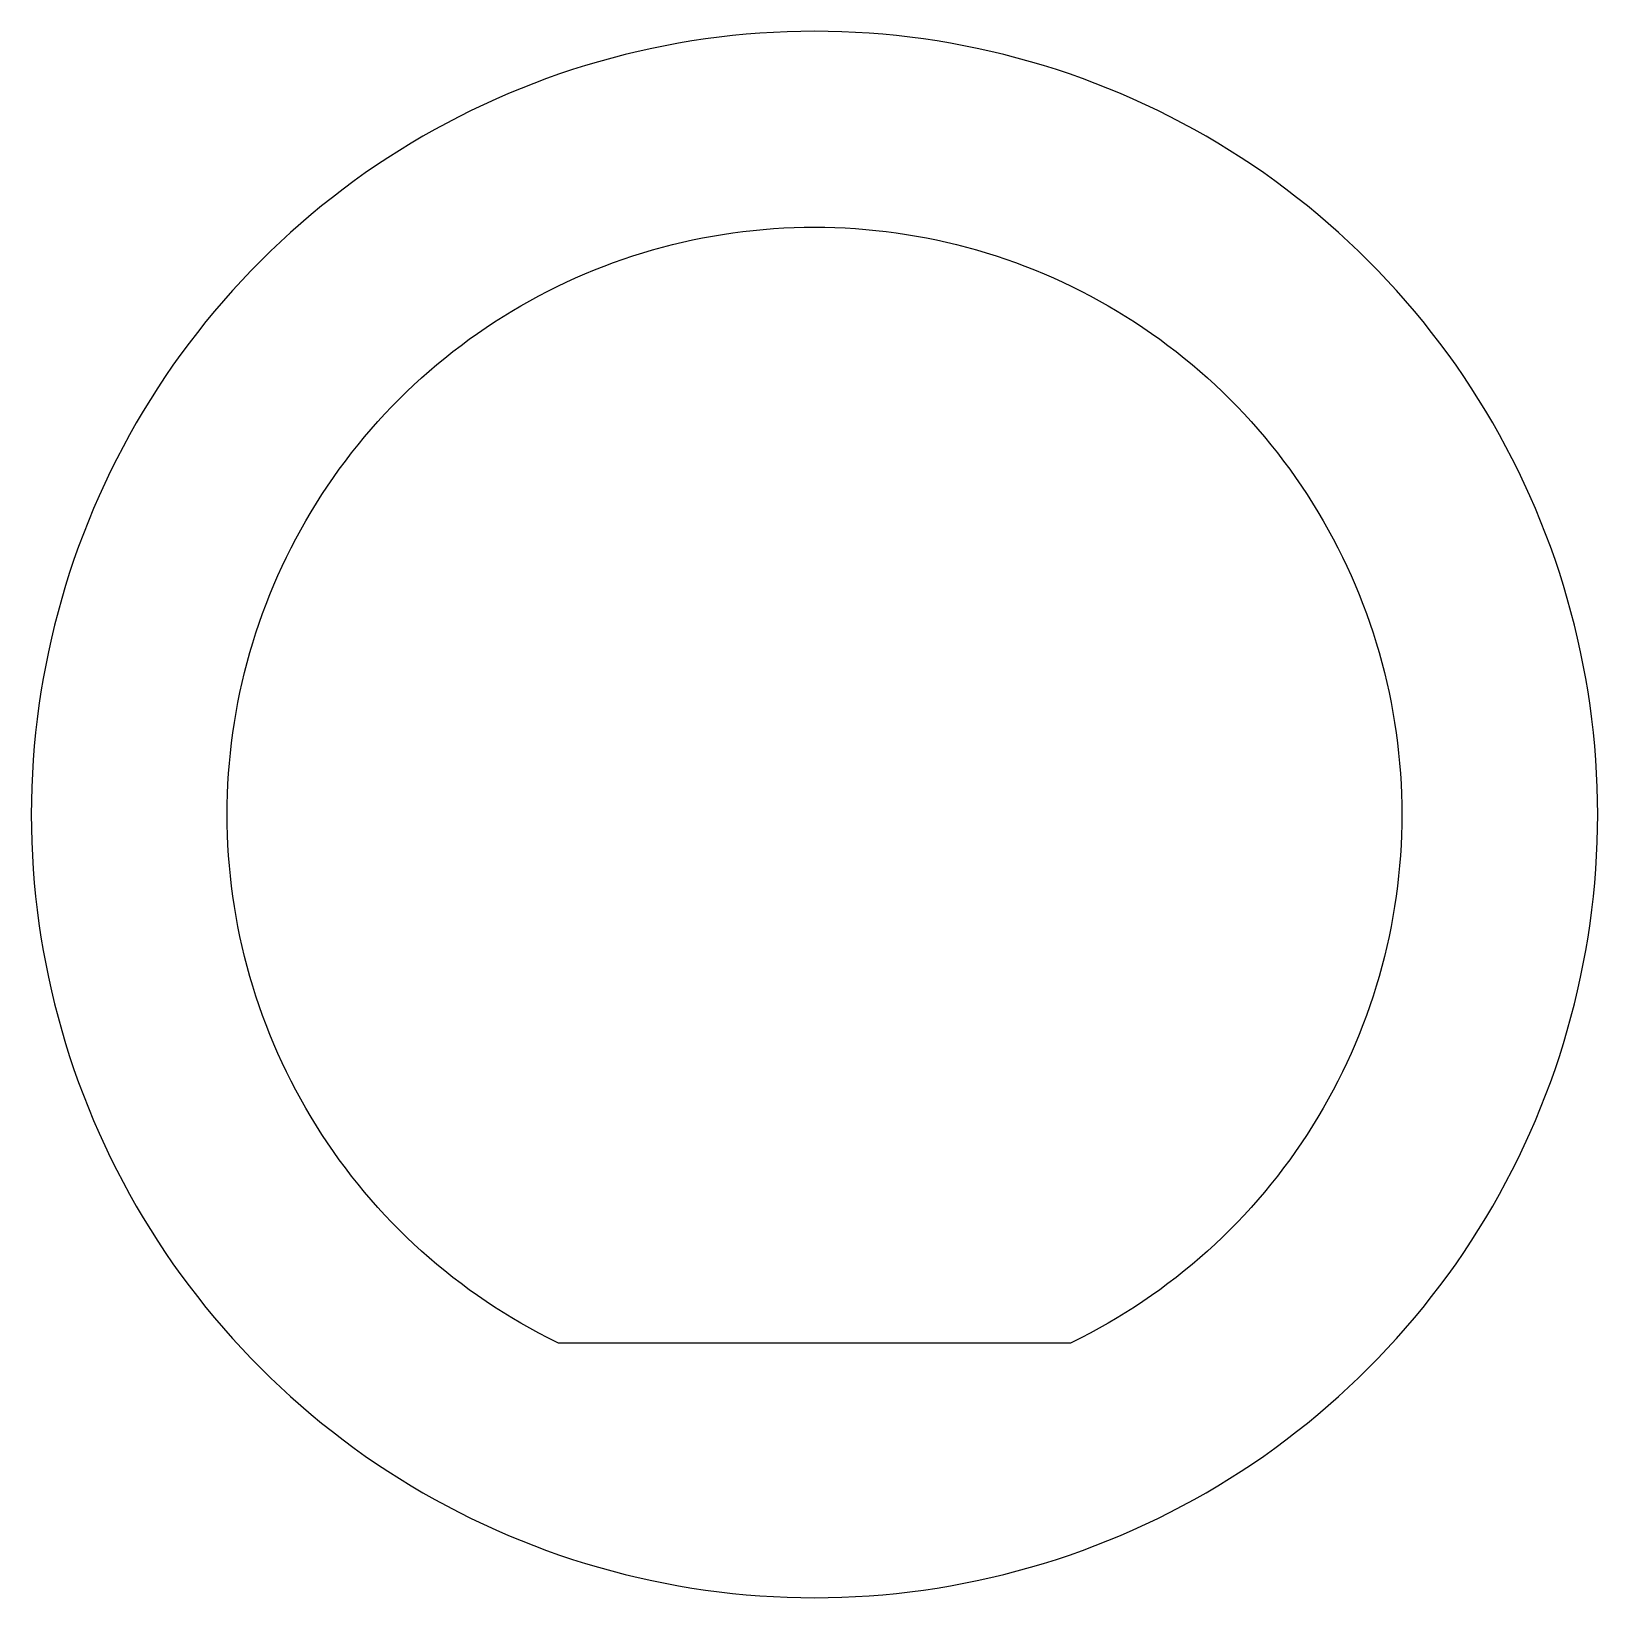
# Model space of a CAD drawing. Header units: metres. Extents: x -4 to 4, y -4 to 4.
import ezdxf

# ---------------------------------------------------------------- set-up
doc = ezdxf.new("R2010")
doc.units = ezdxf.units.M

msp = doc.modelspace()

# ---------------------------------------------------------------- linework, layer by layer
for p, q in [((0, 4), (-0.069809, 3.99939)), ((0.069809, 3.99939), (0, 4)), ((-0.763229, 3.9265), (-0.831635, 3.91258)), ((-0.69458, 3.93922), (-0.763229, 3.9265)), ((-0.625732, 3.95074), (-0.69458, 3.93922)), ((-0.556686, 3.96106), (-0.625732, 3.95074)), ((-0.487473, 3.97018), (-0.556686, 3.96106)), ((-0.418106, 3.97807), (-0.487473, 3.97018)), ((-0.348618, 3.98477), (-0.418106, 3.97807)), ((-0.279022, 3.99025), (-0.348618, 3.98477)), ((-0.209335, 3.99451), (-0.279022, 3.99025)), ((-0.139587, 3.99756), (-0.209335, 3.99451)), ((-0.069809, 3.99939), (-0.139587, 3.99756)), ((0.139587, 3.99756), (0.069809, 3.99939)), ((0.209335, 3.99451), (0.139587, 3.99756)), ((0.279022, 3.99025), (0.209335, 3.99451)), ((0.348618, 3.98477), (0.279022, 3.99025)), ((0.418106, 3.97807), (0.348618, 3.98477)), ((0.487473, 3.97018), (0.418106, 3.97807)), ((0.556686, 3.96106), (0.487473, 3.97018)), ((0.625732, 3.95074), (0.556686, 3.96106)), ((0.69458, 3.93922), (0.625732, 3.95074)), ((0.763229, 3.9265), (0.69458, 3.93922)), ((0.831635, 3.91258), (0.763229, 3.9265)), ((-1.10254, 3.84503), (-1.16948, 3.82521)), ((-1.03526, 3.86369), (-1.10254, 3.84503)), ((-0.967682, 3.88118), (-1.03526, 3.86369)), ((-0.899796, 3.89748), (-0.967682, 3.88118)), ((-0.831635, 3.91258), (-0.899796, 3.89748)), ((0.899796, 3.89748), (0.831635, 3.91258)), ((0.967682, 3.88118), (0.899796, 3.89748)), ((1.03526, 3.86369), (0.967682, 3.88118)), ((1.10254, 3.84503), (1.03526, 3.86369)), ((1.16948, 3.82521), (1.10254, 3.84503)), ((-1.30226, 3.78207), (-1.36807, 3.75876)), ((-1.23605, 3.80421), (-1.30226, 3.78207)), ((-1.16948, 3.82521), (-1.23605, 3.80421)), ((1.23605, 3.80421), (1.16948, 3.82521)), ((1.30226, 3.78207), (1.23605, 3.80421)), ((1.36807, 3.75876), (1.30226, 3.78207)), ((-1.56291, 3.68201), (-1.62694, 3.65417)), ((-1.49841, 3.70872), (-1.56291, 3.68201)), ((-1.43347, 3.73431), (-1.49841, 3.70872)), ((-1.36807, 3.75876), (-1.43347, 3.73431)), ((1.43347, 3.73431), (1.36807, 3.75876)), ((1.49841, 3.70872), (1.43347, 3.73431)), ((1.56291, 3.68201), (1.49841, 3.70872)), ((1.62694, 3.65417), (1.56291, 3.68201)), ((-1.69046, 3.62523), (-1.75348, 3.59517)), ((-1.62694, 3.65417), (-1.69046, 3.62523)), ((1.69046, 3.62523), (1.62694, 3.65417)), ((1.75348, 3.59517), (1.69046, 3.62523)), ((-1.87788, 3.53178), (-1.93922, 3.49847)), ((-1.81595, 3.56403), (-1.87788, 3.53178)), ((-1.75348, 3.59517), (-1.81595, 3.56403)), ((1.81595, 3.56403), (1.75348, 3.59517)), ((1.87788, 3.53178), (1.81595, 3.56403)), ((1.93922, 3.49847), (1.87788, 3.53178)), ((-2, 3.4641), (-2.06015, 3.42867)), ((-1.93922, 3.49847), (-2, 3.4641)), ((2, 3.4641), (1.93922, 3.49847)), ((2.06015, 3.42867), (2, 3.4641)), ((-2.11967, 3.39218), (-2.17854, 3.35468)), ((-2.06015, 3.42867), (-2.11967, 3.39218)), ((2.11967, 3.39218), (2.06015, 3.42867)), ((2.17854, 3.35468), (2.11967, 3.39218)), ((-2.23677, 3.31615), (-2.2943, 3.2766)), ((-2.17854, 3.35468), (-2.23677, 3.31615)), ((2.23677, 3.31615), (2.17854, 3.35468)), ((2.2943, 3.2766), (2.23677, 3.31615)), ((-2.35114, 3.23605), (-2.40726, 3.19453)), ((-2.2943, 3.2766), (-2.35114, 3.23605)), ((2.35114, 3.23605), (2.2943, 3.2766)), ((2.40726, 3.19453), (2.35114, 3.23605)), ((-2.46263, 3.15204), (-2.51727, 3.10858)), ((-2.40726, 3.19453), (-2.46263, 3.15204)), ((2.46263, 3.15204), (2.40726, 3.19453)), ((2.51727, 3.10858), (2.46263, 3.15204)), ((-2.57114, 3.06416), (-2.62422, 3.01883)), ((-2.51727, 3.10858), (-2.57114, 3.06416)), ((2.57114, 3.06416), (2.51727, 3.10858)), ((2.62422, 3.01883), (2.57114, 3.06416)), ((-2.67651, 2.97256), (-2.72798, 2.9254)), ((-2.62422, 3.01883), (-2.67651, 2.97256)), ((-0.520935, 2.95442), (-0.469299, 2.96306)), ((-0.469299, 2.96306), (-0.417511, 2.97079)), ((-0.417511, 2.97079), (-0.365601, 2.97763)), ((-0.365601, 2.97763), (-0.313583, 2.98355)), ((-0.313583, 2.98355), (-0.261459, 2.98857)), ((-0.261459, 2.98857), (-0.209259, 2.99269)), ((-0.209259, 2.99269), (-0.156998, 2.99588)), ((-0.156998, 2.99588), (-0.104691, 2.99817)), ((-0.104691, 2.99817), (-0.052353, 2.99954)), ((-0.052353, 2.99954), (0, 3)), ((0, 3), (0.052353, 2.99954)), ((0.052353, 2.99954), (0.104691, 2.99817)), ((0.104691, 2.99817), (0.156998, 2.99588)), ((0.156998, 2.99588), (0.209259, 2.99269)), ((0.209259, 2.99269), (0.261459, 2.98857)), ((0.261459, 2.98857), (0.313583, 2.98355)), ((0.313583, 2.98355), (0.365601, 2.97763)), ((0.365601, 2.97763), (0.417511, 2.97079)), ((0.417511, 2.97079), (0.469299, 2.96306)), ((0.469299, 2.96306), (0.520935, 2.95442)), ((2.67651, 2.97256), (2.62422, 3.01883)), ((2.72798, 2.9254), (2.67651, 2.97256)), ((-2.72798, 2.9254), (-2.77863, 2.87735)), ((-0.877106, 2.86891), (-0.826904, 2.88377)), ((-0.826904, 2.88377), (-0.776443, 2.89777)), ((-0.776443, 2.89777), (-0.725754, 2.91087)), ((-0.725754, 2.91087), (-0.67485, 2.9231)), ((-0.67485, 2.9231), (-0.623734, 2.93443)), ((-0.623734, 2.93443), (-0.572418, 2.94487)), ((-0.572418, 2.94487), (-0.520935, 2.95442)), ((0.520935, 2.95442), (0.572418, 2.94487)), ((0.572418, 2.94487), (0.623734, 2.93443)), ((0.623734, 2.93443), (0.67485, 2.9231)), ((0.67485, 2.9231), (0.725754, 2.91087)), ((0.725754, 2.91087), (0.776443, 2.89777)), ((0.776443, 2.89777), (0.826904, 2.88377)), ((0.826904, 2.88377), (0.877106, 2.86891)), ((2.77863, 2.87735), (2.72798, 2.9254)), ((-2.82841, 2.82841), (-2.87735, 2.77863)), ((-2.77863, 2.87735), (-2.82841, 2.82841)), ((-1.12381, 2.78154), (-1.0751, 2.80074)), ((-1.0751, 2.80074), (-1.02605, 2.81908)), ((-1.02605, 2.81908), (-0.9767, 2.83655)), ((-0.9767, 2.83655), (-0.927048, 2.85316)), ((-0.927048, 2.85316), (-0.877106, 2.86891)), ((0.877106, 2.86891), (0.927048, 2.85316)), ((0.927048, 2.85316), (0.9767, 2.83655)), ((0.9767, 2.83655), (1.02605, 2.81908)), ((1.02605, 2.81908), (1.0751, 2.80074)), ((1.0751, 2.80074), (1.12381, 2.78154)), ((2.82841, 2.82841), (2.77863, 2.87735)), ((2.87735, 2.77863), (2.82841, 2.82841)), ((-2.9254, 2.72798), (-2.97256, 2.67651)), ((-2.87735, 2.77863), (-2.9254, 2.72798)), ((-1.26785, 2.71892), (-1.2202, 2.74063)), ((-1.2202, 2.74063), (-1.17218, 2.76151)), ((-1.17218, 2.76151), (-1.12381, 2.78154)), ((1.12381, 2.78154), (1.17218, 2.76151)), ((1.17218, 2.76151), (1.2202, 2.74063)), ((1.2202, 2.74063), (1.26785, 2.71892)), ((2.9254, 2.72798), (2.87735, 2.77863)), ((2.97256, 2.67651), (2.9254, 2.72798)), ((-2.97256, 2.67651), (-3.01883, 2.62422)), ((-1.45442, 2.62386), (-1.4084, 2.64883)), ((-1.4084, 2.64883), (-1.36197, 2.67302)), ((-1.36197, 2.67302), (-1.31511, 2.69638)), ((-1.31511, 2.69638), (-1.26785, 2.71892)), ((1.26785, 2.71892), (1.31511, 2.69638)), ((1.31511, 2.69638), (1.36197, 2.67302)), ((1.36197, 2.67302), (1.4084, 2.64883)), ((1.4084, 2.64883), (1.45442, 2.62386)), ((3.01883, 2.62422), (2.97256, 2.67651)), ((-3.06416, 2.57114), (-3.10858, 2.51727)), ((-3.01883, 2.62422), (-3.06416, 2.57114)), ((-1.58975, 2.54414), (-1.5451, 2.57149)), ((-1.5451, 2.57149), (-1.5, 2.59807)), ((-1.5, 2.59807), (-1.45442, 2.62386)), ((1.45442, 2.62386), (1.5, 2.59807)), ((1.5, 2.59807), (1.5451, 2.57149)), ((1.5451, 2.57149), (1.58975, 2.54414)), ((3.06416, 2.57114), (3.01883, 2.62422)), ((3.10858, 2.51727), (3.06416, 2.57114)), ((-3.10858, 2.51727), (-3.15204, 2.46263)), ((-1.72072, 2.45744), (-1.67757, 2.48711)), ((-1.67757, 2.48711), (-1.63391, 2.51601)), ((-1.63391, 2.51601), (-1.58975, 2.54414)), ((1.58975, 2.54414), (1.63391, 2.51601)), ((1.63391, 2.51601), (1.67757, 2.48711)), ((1.67757, 2.48711), (1.72072, 2.45744)), ((3.15204, 2.46263), (3.10858, 2.51727)), ((-3.19453, 2.40726), (-3.23605, 2.35114)), ((-3.15204, 2.46263), (-3.19453, 2.40726)), ((-1.80544, 2.3959), (-1.76335, 2.42705)), ((-1.76335, 2.42705), (-1.72072, 2.45744)), ((1.72072, 2.45744), (1.76335, 2.42705)), ((1.76335, 2.42705), (1.80544, 2.3959)), ((3.19453, 2.40726), (3.15204, 2.46263)), ((3.23605, 2.35114), (3.19453, 2.40726)), ((-3.23605, 2.35114), (-3.2766, 2.2943)), ((-1.92836, 2.29813), (-1.88795, 2.33144)), ((-1.88795, 2.33144), (-1.84697, 2.36403)), ((-1.84697, 2.36403), (-1.80544, 2.3959)), ((1.80544, 2.3959), (1.84697, 2.36403)), ((1.84697, 2.36403), (1.88795, 2.33144)), ((1.88795, 2.33144), (1.92836, 2.29813)), ((3.2766, 2.2943), (3.23605, 2.35114)), ((-3.2766, 2.2943), (-3.31615, 2.23677)), ((-2.00739, 2.22943), (-1.96817, 2.26411)), ((-1.96817, 2.26411), (-1.92836, 2.29813)), ((1.92836, 2.29813), (1.96817, 2.26411)), ((1.96817, 2.26411), (2.00739, 2.22943)), ((3.31615, 2.23677), (3.2766, 2.2943)), ((-3.35468, 2.17854), (-3.39218, 2.11967)), ((-3.31615, 2.23677), (-3.35468, 2.17854)), ((-2.08397, 2.158), (-2.04599, 2.19405)), ((-2.04599, 2.19405), (-2.00739, 2.22943)), ((2.00739, 2.22943), (2.04599, 2.19405)), ((2.04599, 2.19405), (2.08397, 2.158)), ((3.35468, 2.17854), (3.31615, 2.23677)), ((3.39218, 2.11967), (3.35468, 2.17854)), ((-3.39218, 2.11967), (-3.42867, 2.06015)), ((-2.19405, 2.04599), (-2.158, 2.08397)), ((-2.158, 2.08397), (-2.12131, 2.12131)), ((-2.12131, 2.12131), (-2.08397, 2.158)), ((2.08397, 2.158), (2.12131, 2.12131)), ((2.12131, 2.12131), (2.158, 2.08397)), ((2.158, 2.08397), (2.19405, 2.04599)), ((3.42867, 2.06015), (3.39218, 2.11967)), ((-3.4641, 2), (-3.49847, 1.93922)), ((-3.42867, 2.06015), (-3.4641, 2)), ((-2.26411, 1.96817), (-2.22943, 2.00739)), ((-2.22943, 2.00739), (-2.19405, 2.04599)), ((2.19405, 2.04599), (2.22943, 2.00739)), ((2.22943, 2.00739), (2.26411, 1.96817)), ((3.4641, 2), (3.42867, 2.06015)), ((3.49847, 1.93922), (3.4641, 2)), ((-3.49847, 1.93922), (-3.53178, 1.87788)), ((-2.33144, 1.88795), (-2.29813, 1.92836)), ((-2.29813, 1.92836), (-2.26411, 1.96817)), ((2.26411, 1.96817), (2.29813, 1.92836)), ((2.29813, 1.92836), (2.33144, 1.88795)), ((3.53178, 1.87788), (3.49847, 1.93922)), ((-3.53178, 1.87788), (-3.56403, 1.81595)), ((-2.3959, 1.80544), (-2.36403, 1.84697)), ((-2.36403, 1.84697), (-2.33144, 1.88795)), ((2.33144, 1.88795), (2.36403, 1.84697)), ((2.36403, 1.84697), (2.3959, 1.80544)), ((3.56403, 1.81595), (3.53178, 1.87788)), ((-3.56403, 1.81595), (-3.59517, 1.75348)), ((-2.45744, 1.72072), (-2.42705, 1.76335)), ((-2.42705, 1.76335), (-2.3959, 1.80544)), ((2.3959, 1.80544), (2.42705, 1.76335)), ((2.42705, 1.76335), (2.45744, 1.72072)), ((3.59517, 1.75348), (3.56403, 1.81595)), ((-3.62523, 1.69046), (-3.65417, 1.62694)), ((-3.59517, 1.75348), (-3.62523, 1.69046)), ((-2.48711, 1.67757), (-2.45744, 1.72072)), ((2.45744, 1.72072), (2.48711, 1.67757)), ((3.62523, 1.69046), (3.59517, 1.75348)), ((3.65417, 1.62694), (3.62523, 1.69046)), ((-3.65417, 1.62694), (-3.68201, 1.56291)), ((-2.54414, 1.58975), (-2.51601, 1.63391)), ((-2.51601, 1.63391), (-2.48711, 1.67757)), ((2.48711, 1.67757), (2.51601, 1.63391)), ((2.51601, 1.63391), (2.54414, 1.58975)), ((3.68201, 1.56291), (3.65417, 1.62694)), ((-3.68201, 1.56291), (-3.70872, 1.49841)), ((-2.59807, 1.5), (-2.57149, 1.5451)), ((-2.57149, 1.5451), (-2.54414, 1.58975)), ((2.54414, 1.58975), (2.57149, 1.5451)), ((2.57149, 1.5451), (2.59807, 1.5)), ((3.70872, 1.49841), (3.68201, 1.56291)), ((-3.70872, 1.49841), (-3.73431, 1.43347)), ((-2.64883, 1.4084), (-2.62386, 1.45442)), ((-2.62386, 1.45442), (-2.59807, 1.5)), ((2.59807, 1.5), (2.62386, 1.45442)), ((2.62386, 1.45442), (2.64883, 1.4084)), ((3.73431, 1.43347), (3.70872, 1.49841)), ((-3.75876, 1.36807), (-3.78207, 1.30226)), ((-3.73431, 1.43347), (-3.75876, 1.36807)), ((-2.69638, 1.31511), (-2.67302, 1.36197)), ((-2.67302, 1.36197), (-2.64883, 1.4084)), ((2.64883, 1.4084), (2.67302, 1.36197)), ((2.67302, 1.36197), (2.69638, 1.31511)), ((3.75876, 1.36807), (3.73431, 1.43347)), ((3.78207, 1.30226), (3.75876, 1.36807)), ((-3.78207, 1.30226), (-3.80421, 1.23605)), ((-2.71892, 1.26785), (-2.69638, 1.31511)), ((2.69638, 1.31511), (2.71892, 1.26785)), ((3.80421, 1.23605), (3.78207, 1.30226)), ((-3.80421, 1.23605), (-3.82521, 1.16948)), ((-2.76151, 1.17218), (-2.74063, 1.2202)), ((-2.74063, 1.2202), (-2.71892, 1.26785)), ((2.71892, 1.26785), (2.74063, 1.2202)), ((2.74063, 1.2202), (2.76151, 1.17218)), ((3.82521, 1.16948), (3.80421, 1.23605)), ((-3.82521, 1.16948), (-3.84503, 1.10254)), ((-2.80074, 1.0751), (-2.78154, 1.12381)), ((-2.78154, 1.12381), (-2.76151, 1.17218)), ((2.76151, 1.17218), (2.78154, 1.12381)), ((2.78154, 1.12381), (2.80074, 1.0751)), ((3.84503, 1.10254), (3.82521, 1.16948)), ((-3.84503, 1.10254), (-3.86369, 1.03526)), ((-2.81908, 1.02605), (-2.80074, 1.0751)), ((2.80074, 1.0751), (2.81908, 1.02605)), ((3.86369, 1.03526), (3.84503, 1.10254)), ((-3.88118, 0.967682), (-3.89748, 0.899796)), ((-3.86369, 1.03526), (-3.88118, 0.967682)), ((-2.85316, 0.927048), (-2.83655, 0.9767)), ((-2.83655, 0.9767), (-2.81908, 1.02605)), ((2.81908, 1.02605), (2.83655, 0.9767)), ((2.83655, 0.9767), (2.85316, 0.927048)), ((3.88118, 0.967682), (3.86369, 1.03526)), ((3.89748, 0.899796), (3.88118, 0.967682)), ((-3.89748, 0.899796), (-3.91258, 0.831635)), ((-2.86891, 0.877106), (-2.85316, 0.927048)), ((2.85316, 0.927048), (2.86891, 0.877106)), ((3.91258, 0.831635), (3.89748, 0.899796)), ((-3.91258, 0.831635), (-3.9265, 0.763229)), ((-2.89777, 0.776443), (-2.88377, 0.826904)), ((-2.88377, 0.826904), (-2.86891, 0.877106)), ((2.86891, 0.877106), (2.88377, 0.826904)), ((2.88377, 0.826904), (2.89777, 0.776443)), ((3.9265, 0.763229), (3.91258, 0.831635)), ((-3.9265, 0.763229), (-3.93922, 0.69458)), ((-2.9231, 0.67485), (-2.91087, 0.725754)), ((-2.91087, 0.725754), (-2.89777, 0.776443)), ((2.89777, 0.776443), (2.91087, 0.725754)), ((2.91087, 0.725754), (2.9231, 0.67485)), ((3.93922, 0.69458), (3.9265, 0.763229)), ((-3.93922, 0.69458), (-3.95074, 0.625732)), ((-2.93443, 0.623734), (-2.9231, 0.67485)), ((2.9231, 0.67485), (2.93443, 0.623734)), ((3.95074, 0.625732), (3.93922, 0.69458)), ((-3.95074, 0.625732), (-3.96106, 0.556686)), ((-2.95442, 0.520935), (-2.94487, 0.572418)), ((-2.94487, 0.572418), (-2.93443, 0.623734)), ((2.93443, 0.623734), (2.94487, 0.572418)), ((2.94487, 0.572418), (2.95442, 0.520935)), ((3.96106, 0.556686), (3.95074, 0.625732)), ((-3.97018, 0.487473), (-3.97807, 0.418106)), ((-3.96106, 0.556686), (-3.97018, 0.487473)), ((-2.96306, 0.469299), (-2.95442, 0.520935)), ((2.95442, 0.520935), (2.96306, 0.469299)), ((3.97018, 0.487473), (3.96106, 0.556686)), ((3.97807, 0.418106), (3.97018, 0.487473)), ((-3.97807, 0.418106), (-3.98477, 0.348618)), ((-2.97763, 0.365601), (-2.97079, 0.417511)), ((-2.97079, 0.417511), (-2.96306, 0.469299)), ((2.96306, 0.469299), (2.97079, 0.417511)), ((2.97079, 0.417511), (2.97763, 0.365601)), ((3.98477, 0.348618), (3.97807, 0.418106)), ((-3.98477, 0.348618), (-3.99025, 0.279022)), ((-2.98355, 0.313583), (-2.97763, 0.365601)), ((2.97763, 0.365601), (2.98355, 0.313583)), ((3.99025, 0.279022), (3.98477, 0.348618)), ((-3.99025, 0.279022), (-3.99451, 0.209335)), ((-2.99269, 0.209259), (-2.98857, 0.261459)), ((-2.98857, 0.261459), (-2.98355, 0.313583)), ((2.98355, 0.313583), (2.98857, 0.261459)), ((2.98857, 0.261459), (2.99269, 0.209259)), ((3.99451, 0.209335), (3.99025, 0.279022)), ((-3.99451, 0.209335), (-3.99756, 0.139587)), ((-2.99588, 0.156998), (-2.99269, 0.209259)), ((2.99269, 0.209259), (2.99588, 0.156998)), ((3.99756, 0.139587), (3.99451, 0.209335)), ((-3.99756, 0.139587), (-3.99939, 0.069809)), ((-2.99954, 0.052353), (-2.99817, 0.104691)), ((-2.99817, 0.104691), (-2.99588, 0.156998)), ((2.99588, 0.156998), (2.99817, 0.104691)), ((2.99817, 0.104691), (2.99954, 0.052353)), ((3.99939, 0.069809), (3.99756, 0.139587)), ((-3.99939, 0.069809), (-4, 0)), ((-4, 0), (-3.99939, -0.069809)), ((-3, 0), (-2.99954, 0.052353)), ((-2.99954, -0.052353), (-3, 0)), ((2.99954, 0.052353), (3, 0)), ((3, 0), (2.99954, -0.052353)), ((4, 0), (3.99939, 0.069809)), ((3.99939, -0.069809), (4, 0)), ((-3.99939, -0.069809), (-3.99756, -0.139587)), ((-2.99817, -0.104691), (-2.99954, -0.052353)), ((2.99954, -0.052353), (2.99817, -0.104691)), ((3.99756, -0.139587), (3.99939, -0.069809)), ((-3.99756, -0.139587), (-3.99451, -0.209335)), ((-2.99588, -0.156998), (-2.99817, -0.104691)), ((-2.99269, -0.209259), (-2.99588, -0.156998)), ((2.99588, -0.156998), (2.99269, -0.209259)), ((2.99817, -0.104691), (2.99588, -0.156998)), ((3.99451, -0.209335), (3.99756, -0.139587)), ((-3.99451, -0.209335), (-3.99025, -0.279022)), ((-2.98857, -0.261459), (-2.99269, -0.209259)), ((2.99269, -0.209259), (2.98857, -0.261459)), ((3.99025, -0.279022), (3.99451, -0.209335)), ((-3.99025, -0.279022), (-3.98477, -0.348618)), ((-2.98355, -0.313583), (-2.98857, -0.261459)), ((-2.97763, -0.365601), (-2.98355, -0.313583)), ((2.98355, -0.313583), (2.97763, -0.365601)), ((2.98857, -0.261459), (2.98355, -0.313583)), ((3.98477, -0.348618), (3.99025, -0.279022)), ((-3.98477, -0.348618), (-3.97807, -0.418106)), ((-2.97079, -0.417511), (-2.97763, -0.365601)), ((2.97763, -0.365601), (2.97079, -0.417511)), ((3.97807, -0.418106), (3.98477, -0.348618)), ((-3.97807, -0.418106), (-3.97018, -0.487473)), ((-2.96306, -0.469299), (-2.97079, -0.417511)), ((-2.95442, -0.520935), (-2.96306, -0.469299)), ((2.96306, -0.469299), (2.95442, -0.520935)), ((2.97079, -0.417511), (2.96306, -0.469299)), ((3.97018, -0.487473), (3.97807, -0.418106)), ((-3.97018, -0.487473), (-3.96106, -0.556686)), ((-3.96106, -0.556686), (-3.95074, -0.625732)), ((-2.94487, -0.572418), (-2.95442, -0.520935)), ((2.95442, -0.520935), (2.94487, -0.572418)), ((3.95074, -0.625732), (3.96106, -0.556686)), ((3.96106, -0.556686), (3.97018, -0.487473)), ((-3.95074, -0.625732), (-3.93922, -0.69458)), ((-2.93443, -0.623734), (-2.94487, -0.572418)), ((-2.9231, -0.67485), (-2.93443, -0.623734)), ((2.93443, -0.623734), (2.9231, -0.67485)), ((2.94487, -0.572418), (2.93443, -0.623734)), ((3.93922, -0.69458), (3.95074, -0.625732)), ((-3.93922, -0.69458), (-3.9265, -0.763229)), ((-2.91087, -0.725754), (-2.9231, -0.67485)), ((2.9231, -0.67485), (2.91087, -0.725754)), ((3.9265, -0.763229), (3.93922, -0.69458)), ((-3.9265, -0.763229), (-3.91258, -0.831635)), ((-2.89777, -0.776443), (-2.91087, -0.725754)), ((-2.88377, -0.826904), (-2.89777, -0.776443)), ((2.89777, -0.776443), (2.88377, -0.826904)), ((2.91087, -0.725754), (2.89777, -0.776443)), ((3.91258, -0.831635), (3.9265, -0.763229)), ((-3.91258, -0.831635), (-3.89748, -0.899796)), ((-2.86891, -0.877106), (-2.88377, -0.826904)), ((-2.85316, -0.927048), (-2.86891, -0.877106)), ((2.86891, -0.877106), (2.85316, -0.927048)), ((2.88377, -0.826904), (2.86891, -0.877106)), ((3.89748, -0.899796), (3.91258, -0.831635)), ((-3.89748, -0.899796), (-3.88118, -0.967682)), ((-2.83655, -0.9767), (-2.85316, -0.927048)), ((2.85316, -0.927048), (2.83655, -0.9767)), ((3.88118, -0.967682), (3.89748, -0.899796)), ((-3.88118, -0.967682), (-3.86369, -1.03526)), ((-3.86369, -1.03526), (-3.84503, -1.10254)), ((-2.81908, -1.02605), (-2.83655, -0.9767)), ((-2.80074, -1.0751), (-2.81908, -1.02605)), ((2.81908, -1.02605), (2.80074, -1.0751)), ((2.83655, -0.9767), (2.81908, -1.02605)), ((3.84503, -1.10254), (3.86369, -1.03526)), ((3.86369, -1.03526), (3.88118, -0.967682)), ((-3.84503, -1.10254), (-3.82521, -1.16948)), ((-2.78154, -1.12381), (-2.80074, -1.0751)), ((2.80074, -1.0751), (2.78154, -1.12381)), ((3.82521, -1.16948), (3.84503, -1.10254)), ((-3.82521, -1.16948), (-3.80421, -1.23605)), ((-2.76151, -1.17218), (-2.78154, -1.12381)), ((-2.74063, -1.2202), (-2.76151, -1.17218)), ((2.76151, -1.17218), (2.74063, -1.2202)), ((2.78154, -1.12381), (2.76151, -1.17218)), ((3.80421, -1.23605), (3.82521, -1.16948)), ((-3.80421, -1.23605), (-3.78207, -1.30226)), ((-2.71892, -1.26785), (-2.74063, -1.2202)), ((-2.69638, -1.31511), (-2.71892, -1.26785)), ((2.71892, -1.26785), (2.69638, -1.31511)), ((2.74063, -1.2202), (2.71892, -1.26785)), ((3.78207, -1.30226), (3.80421, -1.23605)), ((-3.78207, -1.30226), (-3.75876, -1.36807)), ((-2.67302, -1.36197), (-2.69638, -1.31511)), ((2.69638, -1.31511), (2.67302, -1.36197)), ((3.75876, -1.36807), (3.78207, -1.30226)), ((-3.75876, -1.36807), (-3.73431, -1.43347)), ((-3.73431, -1.43347), (-3.70872, -1.49841)), ((-2.64883, -1.4084), (-2.67302, -1.36197)), ((-2.62386, -1.45442), (-2.64883, -1.4084)), ((2.64883, -1.4084), (2.62386, -1.45442)), ((2.67302, -1.36197), (2.64883, -1.4084)), ((3.70872, -1.49841), (3.73431, -1.43347)), ((3.73431, -1.43347), (3.75876, -1.36807)), ((-3.70872, -1.49841), (-3.68201, -1.56291)), ((-2.59807, -1.5), (-2.62386, -1.45442)), ((-2.57149, -1.5451), (-2.59807, -1.5)), ((2.59807, -1.5), (2.57149, -1.5451)), ((2.62386, -1.45442), (2.59807, -1.5)), ((3.68201, -1.56291), (3.70872, -1.49841)), ((-3.68201, -1.56291), (-3.65417, -1.62694)), ((-2.54414, -1.58975), (-2.57149, -1.5451)), ((-2.51601, -1.63391), (-2.54414, -1.58975)), ((2.54414, -1.58975), (2.51601, -1.63391)), ((2.57149, -1.5451), (2.54414, -1.58975)), ((3.65417, -1.62694), (3.68201, -1.56291)), ((-3.65417, -1.62694), (-3.62523, -1.69046)), ((-2.48711, -1.67757), (-2.51601, -1.63391)), ((-2.45744, -1.72072), (-2.48711, -1.67757)), ((2.48711, -1.67757), (2.45744, -1.72072)), ((2.51601, -1.63391), (2.48711, -1.67757)), ((3.62523, -1.69046), (3.65417, -1.62694)), ((-3.62523, -1.69046), (-3.59517, -1.75348)), ((-3.59517, -1.75348), (-3.56403, -1.81595)), ((-2.42705, -1.76335), (-2.45744, -1.72072)), ((2.45744, -1.72072), (2.42705, -1.76335)), ((3.56403, -1.81595), (3.59517, -1.75348)), ((3.59517, -1.75348), (3.62523, -1.69046)), ((-3.56403, -1.81595), (-3.53178, -1.87788)), ((-2.3959, -1.80544), (-2.42705, -1.76335)), ((-2.36403, -1.84697), (-2.3959, -1.80544)), ((2.3959, -1.80544), (2.36403, -1.84697)), ((2.42705, -1.76335), (2.3959, -1.80544)), ((3.53178, -1.87788), (3.56403, -1.81595)), ((-3.53178, -1.87788), (-3.49847, -1.93922)), ((-2.33144, -1.88795), (-2.36403, -1.84697)), ((-2.29813, -1.92836), (-2.33144, -1.88795)), ((2.33144, -1.88795), (2.29813, -1.92836)), ((2.36403, -1.84697), (2.33144, -1.88795)), ((3.49847, -1.93922), (3.53178, -1.87788)), ((-3.49847, -1.93922), (-3.4641, -2)), ((-3.4641, -2), (-3.42867, -2.06015)), ((-2.26411, -1.96817), (-2.29813, -1.92836)), ((-2.22943, -2.00739), (-2.26411, -1.96817)), ((2.26411, -1.96817), (2.22943, -2.00739)), ((2.29813, -1.92836), (2.26411, -1.96817)), ((3.42867, -2.06015), (3.4641, -2)), ((3.4641, -2), (3.49847, -1.93922)), ((-3.42867, -2.06015), (-3.39218, -2.11967)), ((-2.19405, -2.04599), (-2.22943, -2.00739)), ((-2.158, -2.08397), (-2.19405, -2.04599)), ((2.19405, -2.04599), (2.158, -2.08397)), ((2.22943, -2.00739), (2.19405, -2.04599)), ((3.39218, -2.11967), (3.42867, -2.06015)), ((-3.39218, -2.11967), (-3.35468, -2.17854)), ((-2.12131, -2.12131), (-2.158, -2.08397)), ((-2.08397, -2.158), (-2.12131, -2.12131)), ((-2.04599, -2.19405), (-2.08397, -2.158)), ((2.08397, -2.158), (2.04599, -2.19405)), ((2.12131, -2.12131), (2.08397, -2.158)), ((2.158, -2.08397), (2.12131, -2.12131)), ((3.35468, -2.17854), (3.39218, -2.11967)), ((-3.35468, -2.17854), (-3.31615, -2.23677)), ((-3.31615, -2.23677), (-3.2766, -2.2943)), ((-2.00739, -2.22943), (-2.04599, -2.19405)), ((-1.96817, -2.26411), (-2.00739, -2.22943)), ((2.00739, -2.22943), (1.96817, -2.26411)), ((2.04599, -2.19405), (2.00739, -2.22943)), ((3.2766, -2.2943), (3.31615, -2.23677)), ((3.31615, -2.23677), (3.35468, -2.17854)), ((-3.2766, -2.2943), (-3.23605, -2.35114)), ((-1.92836, -2.29813), (-1.96817, -2.26411)), ((-1.88795, -2.33144), (-1.92836, -2.29813)), ((1.92836, -2.29813), (1.88795, -2.33144)), ((1.96817, -2.26411), (1.92836, -2.29813)), ((3.23605, -2.35114), (3.2766, -2.2943)), ((-3.23605, -2.35114), (-3.19453, -2.40726)), ((-1.84697, -2.36403), (-1.88795, -2.33144)), ((-1.80544, -2.3959), (-1.84697, -2.36403)), ((-1.76335, -2.42705), (-1.80544, -2.3959)), ((1.80544, -2.3959), (1.76335, -2.42705)), ((1.84697, -2.36403), (1.80544, -2.3959)), ((1.88795, -2.33144), (1.84697, -2.36403)), ((3.19453, -2.40726), (3.23605, -2.35114)), ((-3.19453, -2.40726), (-3.15204, -2.46263)), ((-3.15204, -2.46263), (-3.10858, -2.51727)), ((-1.72072, -2.45744), (-1.76335, -2.42705)), ((-1.67757, -2.48711), (-1.72072, -2.45744)), ((1.72072, -2.45744), (1.67757, -2.48711)), ((1.76335, -2.42705), (1.72072, -2.45744)), ((3.10858, -2.51727), (3.15204, -2.46263)), ((3.15204, -2.46263), (3.19453, -2.40726)), ((-3.10858, -2.51727), (-3.06416, -2.57114)), ((-1.63391, -2.51601), (-1.67757, -2.48711)), ((-1.58975, -2.54414), (-1.63391, -2.51601)), ((-1.5451, -2.57149), (-1.58975, -2.54414)), ((1.58975, -2.54414), (1.5451, -2.57149)), ((1.63391, -2.51601), (1.58975, -2.54414)), ((1.67757, -2.48711), (1.63391, -2.51601)), ((3.06416, -2.57114), (3.10858, -2.51727)), ((-3.06416, -2.57114), (-3.01883, -2.62422)), ((-3.01883, -2.62422), (-2.97256, -2.67651)), ((-1.5, -2.59807), (-1.5451, -2.57149)), ((-1.45442, -2.62386), (-1.5, -2.59807)), ((-1.4084, -2.64883), (-1.45442, -2.62386)), ((1.45442, -2.62386), (1.4084, -2.64883)), ((1.5, -2.59807), (1.45442, -2.62386)), ((1.5451, -2.57149), (1.5, -2.59807)), ((2.97256, -2.67651), (3.01883, -2.62422)), ((3.01883, -2.62422), (3.06416, -2.57114)), ((-2.97256, -2.67651), (-2.9254, -2.72798)), ((-1.36197, -2.67302), (-1.4084, -2.64883)), ((-1.31511, -2.69638), (-1.36197, -2.67302)), ((-1.30753, -2.7), (-1.31511, -2.69638)), ((1.30753, -2.7), (-1.30753, -2.7)), ((1.31511, -2.69638), (1.30753, -2.7)), ((1.36197, -2.67302), (1.31511, -2.69638)), ((1.4084, -2.64883), (1.36197, -2.67302)), ((2.9254, -2.72798), (2.97256, -2.67651)), ((-2.9254, -2.72798), (-2.87735, -2.77863)), ((-2.87735, -2.77863), (-2.82841, -2.82841)), ((2.82841, -2.82841), (2.87735, -2.77863)), ((2.87735, -2.77863), (2.9254, -2.72798)), ((-2.82841, -2.82841), (-2.77863, -2.87735)), ((-2.77863, -2.87735), (-2.72798, -2.9254)), ((2.72798, -2.9254), (2.77863, -2.87735)), ((2.77863, -2.87735), (2.82841, -2.82841)), ((-2.72798, -2.9254), (-2.67651, -2.97256)), ((2.67651, -2.97256), (2.72798, -2.9254)), ((-2.67651, -2.97256), (-2.62422, -3.01883)), ((-2.62422, -3.01883), (-2.57114, -3.06416)), ((2.57114, -3.06416), (2.62422, -3.01883)), ((2.62422, -3.01883), (2.67651, -2.97256)), ((-2.57114, -3.06416), (-2.51727, -3.10858)), ((-2.51727, -3.10858), (-2.46263, -3.15204)), ((2.46263, -3.15204), (2.51727, -3.10858)), ((2.51727, -3.10858), (2.57114, -3.06416)), ((-2.46263, -3.15204), (-2.40726, -3.19453)), ((-2.40726, -3.19453), (-2.35114, -3.23605)), ((2.35114, -3.23605), (2.40726, -3.19453)), ((2.40726, -3.19453), (2.46263, -3.15204)), ((-2.35114, -3.23605), (-2.2943, -3.2766)), ((-2.2943, -3.2766), (-2.23677, -3.31615)), ((2.23677, -3.31615), (2.2943, -3.2766)), ((2.2943, -3.2766), (2.35114, -3.23605)), ((-2.23677, -3.31615), (-2.17854, -3.35468)), ((-2.17854, -3.35468), (-2.11967, -3.39218)), ((2.11967, -3.39218), (2.17854, -3.35468)), ((2.17854, -3.35468), (2.23677, -3.31615)), ((-2.11967, -3.39218), (-2.06015, -3.42867)), ((-2.06015, -3.42867), (-2, -3.4641)), ((2, -3.4641), (2.06015, -3.42867)), ((2.06015, -3.42867), (2.11967, -3.39218)), ((-2, -3.4641), (-1.93922, -3.49847)), ((-1.93922, -3.49847), (-1.87788, -3.53178)), ((1.87788, -3.53178), (1.93922, -3.49847)), ((1.93922, -3.49847), (2, -3.4641)), ((-1.87788, -3.53178), (-1.81595, -3.56403)), ((-1.81595, -3.56403), (-1.75348, -3.59517)), ((-1.75348, -3.59517), (-1.69046, -3.62523)), ((1.69046, -3.62523), (1.75348, -3.59517)), ((1.75348, -3.59517), (1.81595, -3.56403)), ((1.81595, -3.56403), (1.87788, -3.53178)), ((-1.69046, -3.62523), (-1.62694, -3.65417)), ((-1.62694, -3.65417), (-1.56291, -3.68201)), ((1.56291, -3.68201), (1.62694, -3.65417)), ((1.62694, -3.65417), (1.69046, -3.62523)), ((-1.56291, -3.68201), (-1.49841, -3.70872)), ((-1.49841, -3.70872), (-1.43347, -3.73431)), ((-1.43347, -3.73431), (-1.36807, -3.75876)), ((-1.36807, -3.75876), (-1.30226, -3.78207)), ((1.30226, -3.78207), (1.36807, -3.75876)), ((1.36807, -3.75876), (1.43347, -3.73431)), ((1.43347, -3.73431), (1.49841, -3.70872)), ((1.49841, -3.70872), (1.56291, -3.68201)), ((-1.30226, -3.78207), (-1.23605, -3.80421)), ((-1.23605, -3.80421), (-1.16948, -3.82521)), ((-1.16948, -3.82521), (-1.10254, -3.84503)), ((1.10254, -3.84503), (1.16948, -3.82521)), ((1.16948, -3.82521), (1.23605, -3.80421)), ((1.23605, -3.80421), (1.30226, -3.78207)), ((-1.10254, -3.84503), (-1.03526, -3.86369)), ((-1.03526, -3.86369), (-0.967682, -3.88118)), ((-0.967682, -3.88118), (-0.899796, -3.89748)), ((-0.899796, -3.89748), (-0.831635, -3.91258)), ((-0.831635, -3.91258), (-0.763229, -3.9265)), ((0.763229, -3.9265), (0.831635, -3.91258)), ((0.831635, -3.91258), (0.899796, -3.89748)), ((0.899796, -3.89748), (0.967682, -3.88118)), ((0.967682, -3.88118), (1.03526, -3.86369)), ((1.03526, -3.86369), (1.10254, -3.84503)), ((-0.763229, -3.9265), (-0.69458, -3.93922)), ((-0.69458, -3.93922), (-0.625732, -3.95074)), ((-0.625732, -3.95074), (-0.556686, -3.96106)), ((-0.556686, -3.96106), (-0.487473, -3.97018)), ((-0.487473, -3.97018), (-0.418106, -3.97807)), ((-0.418106, -3.97807), (-0.348618, -3.98477)), ((-0.348618, -3.98477), (-0.279022, -3.99025)), ((-0.279022, -3.99025), (-0.209335, -3.99451)), ((-0.209335, -3.99451), (-0.139587, -3.99756)), ((-0.139587, -3.99756), (-0.069809, -3.99939)), ((-0.069809, -3.99939), (0, -4)), ((0, -4), (0.069809, -3.99939)), ((0.069809, -3.99939), (0.139587, -3.99756)), ((0.139587, -3.99756), (0.209335, -3.99451)), ((0.209335, -3.99451), (0.279022, -3.99025)), ((0.279022, -3.99025), (0.348618, -3.98477)), ((0.348618, -3.98477), (0.418106, -3.97807)), ((0.418106, -3.97807), (0.487473, -3.97018)), ((0.487473, -3.97018), (0.556686, -3.96106)), ((0.556686, -3.96106), (0.625732, -3.95074)), ((0.625732, -3.95074), (0.69458, -3.93922)), ((0.69458, -3.93922), (0.763229, -3.9265))]:
    msp.add_line(p, q)

doc.saveas('drawing.dxf')
